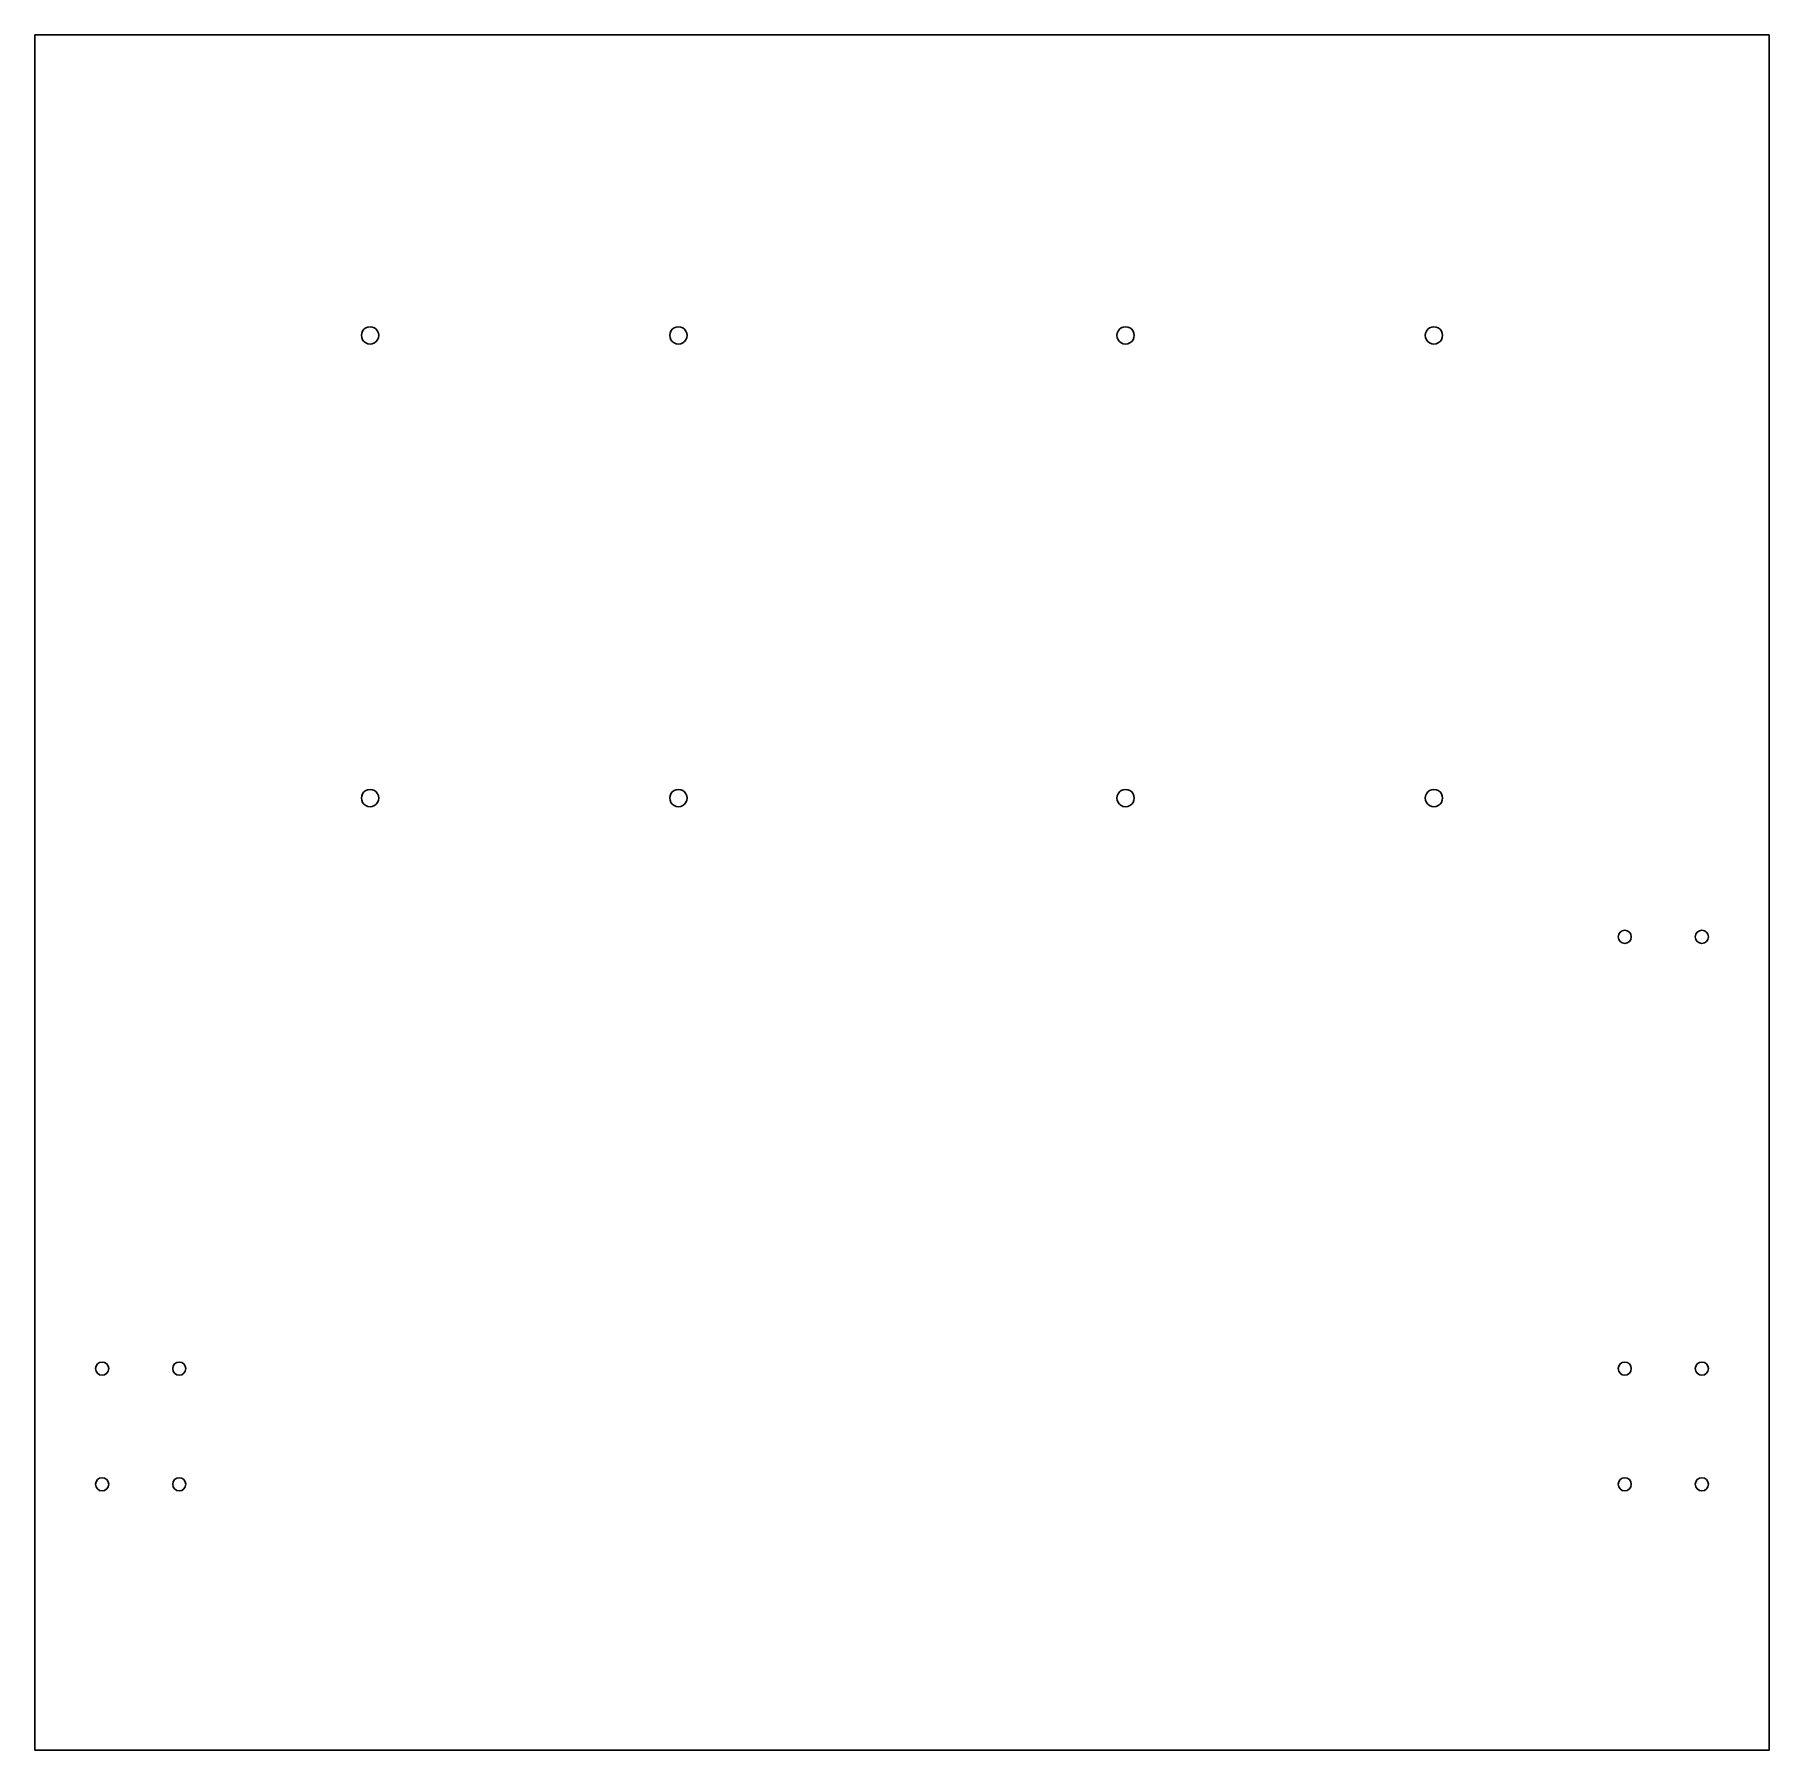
# Model space of a CAD drawing. Header units: metres. Extents: x -225 to 225, y 0 to 445.
import ezdxf

# ---------------------------------------------------------------- set-up
doc = ezdxf.new("R2010")
doc.units = ezdxf.units.M

msp = doc.modelspace()

# ---------------------------------------------------------------- linework, layer by layer
for p, q in [((225, 445), (-225, 445)), ((-225, 445), (-225, 0)), ((225, 0), (225, 445)), ((-139.125, 368.949), (-138.582, 369.173)), ((-138.582, 369.173), (-138, 369.25)), ((-138, 369.25), (-137.418, 369.173)), ((-137.418, 369.173), (-136.875, 368.949)), ((-59.125, 368.949), (-58.5823, 369.173)), ((-58.5823, 369.173), (-58, 369.25)), ((-58, 369.25), (-57.4176, 369.173)), ((-57.4176, 369.173), (-56.875, 368.949)), ((56.875, 368.949), (57.4176, 369.173)), ((57.4176, 369.173), (58, 369.25)), ((58, 369.25), (58.5823, 369.173)), ((58.5823, 369.173), (59.125, 368.949)), ((136.875, 368.949), (137.418, 369.173)), ((137.418, 369.173), (138, 369.25)), ((138, 369.25), (138.582, 369.173)), ((138.582, 369.173), (139.125, 368.949)), ((-140.25, 367), (-140.173, 367.582)), ((-140.173, 366.418), (-140.25, 367)), ((-140.173, 367.582), (-139.949, 368.125)), ((-139.949, 365.875), (-140.173, 366.418)), ((-139.949, 368.125), (-139.591, 368.591)), ((-139.591, 365.409), (-139.949, 365.875)), ((-139.591, 368.591), (-139.125, 368.949)), ((-139.125, 365.051), (-139.591, 365.409)), ((-138.582, 364.827), (-139.125, 365.051)), ((-138, 364.75), (-138.582, 364.827)), ((-137.418, 364.827), (-138, 364.75)), ((-136.875, 365.051), (-137.418, 364.827)), ((-136.875, 368.949), (-136.409, 368.591)), ((-136.409, 365.409), (-136.875, 365.051)), ((-136.409, 368.591), (-136.051, 368.125)), ((-136.051, 365.875), (-136.409, 365.409)), ((-136.051, 368.125), (-135.827, 367.582)), ((-135.827, 366.418), (-136.051, 365.875)), ((-135.827, 367.582), (-135.75, 367)), ((-135.75, 367), (-135.827, 366.418)), ((-60.25, 367), (-60.1733, 367.582)), ((-60.1733, 366.418), (-60.25, 367)), ((-60.1733, 367.582), (-59.9485, 368.125)), ((-59.9485, 365.875), (-60.1733, 366.418)), ((-59.9485, 368.125), (-59.591, 368.591)), ((-59.591, 365.409), (-59.9485, 365.875)), ((-59.591, 368.591), (-59.125, 368.949)), ((-59.125, 365.051), (-59.591, 365.409)), ((-58.5823, 364.827), (-59.125, 365.051)), ((-58, 364.75), (-58.5823, 364.827)), ((-57.4176, 364.827), (-58, 364.75)), ((-56.875, 365.051), (-57.4176, 364.827)), ((-56.875, 368.949), (-56.409, 368.591)), ((-56.409, 365.409), (-56.875, 365.051)), ((-56.409, 368.591), (-56.0514, 368.125)), ((-56.0514, 365.875), (-56.409, 365.409)), ((-56.0514, 368.125), (-55.8267, 367.582)), ((-55.8267, 366.418), (-56.0514, 365.875)), ((-55.8267, 367.582), (-55.75, 367)), ((-55.75, 367), (-55.8267, 366.418)), ((55.75, 367), (55.8267, 367.582)), ((55.8267, 366.418), (55.75, 367)), ((55.8267, 367.582), (56.0514, 368.125)), ((56.0514, 365.875), (55.8267, 366.418)), ((56.0514, 368.125), (56.409, 368.591)), ((56.409, 365.409), (56.0514, 365.875)), ((56.409, 368.591), (56.875, 368.949)), ((56.875, 365.051), (56.409, 365.409)), ((57.4176, 364.827), (56.875, 365.051)), ((58, 364.75), (57.4176, 364.827)), ((58.5823, 364.827), (58, 364.75)), ((59.125, 365.051), (58.5823, 364.827)), ((59.125, 368.949), (59.591, 368.591)), ((59.591, 365.409), (59.125, 365.051)), ((59.591, 368.591), (59.9485, 368.125)), ((59.9485, 365.875), (59.591, 365.409)), ((59.9485, 368.125), (60.1733, 367.582)), ((60.1733, 366.418), (59.9485, 365.875)), ((60.1733, 367.582), (60.25, 367)), ((60.25, 367), (60.1733, 366.418)), ((135.75, 367), (135.827, 367.582)), ((135.827, 366.418), (135.75, 367)), ((135.827, 367.582), (136.051, 368.125)), ((136.051, 365.875), (135.827, 366.418)), ((136.051, 368.125), (136.409, 368.591)), ((136.409, 365.409), (136.051, 365.875)), ((136.409, 368.591), (136.875, 368.949)), ((136.875, 365.051), (136.409, 365.409)), ((137.418, 364.827), (136.875, 365.051)), ((138, 364.75), (137.418, 364.827)), ((138.582, 364.827), (138, 364.75)), ((139.125, 365.051), (138.582, 364.827)), ((139.125, 368.949), (139.591, 368.591)), ((139.591, 365.409), (139.125, 365.051)), ((139.591, 368.591), (139.949, 368.125)), ((139.949, 365.875), (139.591, 365.409)), ((139.949, 368.125), (140.173, 367.582)), ((140.173, 366.418), (139.949, 365.875)), ((140.173, 367.582), (140.25, 367)), ((140.25, 367), (140.173, 366.418)), ((-140.25, 247), (-140.173, 247.582)), ((-140.173, 247.582), (-139.949, 248.125)), ((-139.949, 248.125), (-139.591, 248.591)), ((-139.591, 248.591), (-139.125, 248.949)), ((-139.125, 248.949), (-138.582, 249.173)), ((-138.582, 249.173), (-138, 249.25)), ((-138, 249.25), (-137.418, 249.173)), ((-137.418, 249.173), (-136.875, 248.949)), ((-136.875, 248.949), (-136.409, 248.591)), ((-136.409, 248.591), (-136.051, 248.125)), ((-136.051, 248.125), (-135.827, 247.582)), ((-135.827, 247.582), (-135.75, 247)), ((-60.25, 247), (-60.1733, 247.582)), ((-60.1733, 247.582), (-59.9485, 248.125)), ((-59.9485, 248.125), (-59.591, 248.591)), ((-59.591, 248.591), (-59.125, 248.949)), ((-59.125, 248.949), (-58.5823, 249.173)), ((-58.5823, 249.173), (-58, 249.25)), ((-58, 249.25), (-57.4176, 249.173)), ((-57.4176, 249.173), (-56.875, 248.949)), ((-56.875, 248.949), (-56.409, 248.591)), ((-56.409, 248.591), (-56.0514, 248.125)), ((-56.0514, 248.125), (-55.8267, 247.582)), ((-55.8267, 247.582), (-55.75, 247)), ((55.75, 247), (55.8267, 247.582)), ((55.8267, 247.582), (56.0514, 248.125)), ((56.0514, 248.125), (56.409, 248.591)), ((56.409, 248.591), (56.875, 248.949)), ((56.875, 248.949), (57.4176, 249.173)), ((57.4176, 249.173), (58, 249.25)), ((58, 249.25), (58.5823, 249.173)), ((58.5823, 249.173), (59.125, 248.949)), ((59.125, 248.949), (59.591, 248.591)), ((59.591, 248.591), (59.9485, 248.125)), ((59.9485, 248.125), (60.1733, 247.582)), ((60.1733, 247.582), (60.25, 247)), ((135.75, 247), (135.827, 247.582)), ((135.827, 247.582), (136.051, 248.125)), ((136.051, 248.125), (136.409, 248.591)), ((136.409, 248.591), (136.875, 248.949)), ((136.875, 248.949), (137.418, 249.173)), ((137.418, 249.173), (138, 249.25)), ((138, 249.25), (138.582, 249.173)), ((138.582, 249.173), (139.125, 248.949)), ((139.125, 248.949), (139.591, 248.591)), ((139.591, 248.591), (139.949, 248.125)), ((139.949, 248.125), (140.173, 247.582)), ((140.173, 247.582), (140.25, 247)), ((-140.173, 246.418), (-140.25, 247)), ((-139.949, 245.875), (-140.173, 246.418)), ((-139.591, 245.409), (-139.949, 245.875)), ((-139.125, 245.051), (-139.591, 245.409)), ((-138.582, 244.827), (-139.125, 245.051)), ((-138, 244.75), (-138.582, 244.827)), ((-137.418, 244.827), (-138, 244.75)), ((-136.875, 245.051), (-137.418, 244.827)), ((-136.409, 245.409), (-136.875, 245.051)), ((-136.051, 245.875), (-136.409, 245.409)), ((-135.827, 246.418), (-136.051, 245.875)), ((-135.75, 247), (-135.827, 246.418)), ((-60.1733, 246.418), (-60.25, 247)), ((-59.9485, 245.875), (-60.1733, 246.418)), ((-59.591, 245.409), (-59.9485, 245.875)), ((-59.125, 245.051), (-59.591, 245.409)), ((-58.5823, 244.827), (-59.125, 245.051)), ((-58, 244.75), (-58.5823, 244.827)), ((-57.4176, 244.827), (-58, 244.75)), ((-56.875, 245.051), (-57.4176, 244.827)), ((-56.409, 245.409), (-56.875, 245.051)), ((-56.0514, 245.875), (-56.409, 245.409)), ((-55.8267, 246.418), (-56.0514, 245.875)), ((-55.75, 247), (-55.8267, 246.418)), ((55.8267, 246.418), (55.75, 247)), ((56.0514, 245.875), (55.8267, 246.418)), ((56.409, 245.409), (56.0514, 245.875)), ((56.875, 245.051), (56.409, 245.409)), ((57.4176, 244.827), (56.875, 245.051)), ((58, 244.75), (57.4176, 244.827)), ((58.5823, 244.827), (58, 244.75)), ((59.125, 245.051), (58.5823, 244.827)), ((59.591, 245.409), (59.125, 245.051)), ((59.9485, 245.875), (59.591, 245.409)), ((60.1733, 246.418), (59.9485, 245.875)), ((60.25, 247), (60.1733, 246.418)), ((135.827, 246.418), (135.75, 247)), ((136.051, 245.875), (135.827, 246.418)), ((136.409, 245.409), (136.051, 245.875)), ((136.875, 245.051), (136.409, 245.409)), ((137.418, 244.827), (136.875, 245.051)), ((138, 244.75), (137.418, 244.827)), ((138.582, 244.827), (138, 244.75)), ((139.125, 245.051), (138.582, 244.827)), ((139.591, 245.409), (139.125, 245.051)), ((139.949, 245.875), (139.591, 245.409)), ((140.173, 246.418), (139.949, 245.875)), ((140.25, 247), (140.173, 246.418)), ((185.8, 211), (185.929, 211.651)), ((185.929, 211.651), (186.298, 212.202)), ((186.298, 212.202), (186.849, 212.571)), ((186.849, 212.571), (187.5, 212.7)), ((187.5, 212.7), (188.151, 212.571)), ((188.151, 212.571), (188.702, 212.202)), ((188.702, 212.202), (189.071, 211.651)), ((189.071, 211.651), (189.2, 211)), ((205.8, 211), (205.929, 211.651)), ((205.929, 211.651), (206.298, 212.202)), ((206.298, 212.202), (206.849, 212.571)), ((206.849, 212.571), (207.5, 212.7)), ((207.5, 212.7), (208.151, 212.571)), ((208.151, 212.571), (208.702, 212.202)), ((208.702, 212.202), (209.071, 211.651)), ((209.071, 211.651), (209.2, 211)), ((185.929, 210.349), (185.8, 211)), ((186.298, 209.798), (185.929, 210.349)), ((186.849, 209.429), (186.298, 209.798)), ((187.5, 209.3), (186.849, 209.429)), ((188.151, 209.429), (187.5, 209.3)), ((188.702, 209.798), (188.151, 209.429)), ((189.071, 210.349), (188.702, 209.798)), ((189.2, 211), (189.071, 210.349)), ((205.929, 210.349), (205.8, 211)), ((206.298, 209.798), (205.929, 210.349)), ((206.849, 209.429), (206.298, 209.798)), ((207.5, 209.3), (206.849, 209.429)), ((208.151, 209.429), (207.5, 209.3)), ((208.702, 209.798), (208.151, 209.429)), ((209.071, 210.349), (208.702, 209.798)), ((209.2, 211), (209.071, 210.349)), ((-209.2, 99), (-209.071, 99.6506)), ((-209.071, 98.3494), (-209.2, 99)), ((-209.071, 99.6506), (-208.702, 100.202)), ((-208.702, 100.202), (-208.151, 100.571)), ((-208.151, 100.571), (-207.5, 100.7)), ((-207.5, 100.7), (-206.849, 100.571)), ((-206.849, 100.571), (-206.298, 100.202)), ((-206.298, 100.202), (-205.929, 99.6506)), ((-205.929, 99.6506), (-205.8, 99)), ((-205.8, 99), (-205.929, 98.3494)), ((-189.2, 99), (-189.071, 99.6506)), ((-189.071, 98.3494), (-189.2, 99)), ((-189.071, 99.6506), (-188.702, 100.202)), ((-188.702, 100.202), (-188.151, 100.571)), ((-188.151, 100.571), (-187.5, 100.7)), ((-187.5, 100.7), (-186.849, 100.571)), ((-186.849, 100.571), (-186.298, 100.202)), ((-186.298, 100.202), (-185.929, 99.6506)), ((-185.929, 99.6506), (-185.8, 99)), ((-185.8, 99), (-185.929, 98.3494)), ((185.8, 99), (185.929, 99.6506)), ((185.929, 98.3494), (185.8, 99)), ((185.929, 99.6506), (186.298, 100.202)), ((186.298, 100.202), (186.849, 100.571)), ((186.849, 100.571), (187.5, 100.7)), ((187.5, 100.7), (188.151, 100.571)), ((188.151, 100.571), (188.702, 100.202)), ((188.702, 100.202), (189.071, 99.6506)), ((189.071, 99.6506), (189.2, 99)), ((189.2, 99), (189.071, 98.3494)), ((205.8, 99), (205.929, 99.6506)), ((205.929, 98.3494), (205.8, 99)), ((205.929, 99.6506), (206.298, 100.202)), ((206.298, 100.202), (206.849, 100.571)), ((206.849, 100.571), (207.5, 100.7)), ((207.5, 100.7), (208.151, 100.571)), ((208.151, 100.571), (208.702, 100.202)), ((208.702, 100.202), (209.071, 99.6506)), ((209.071, 99.6506), (209.2, 99)), ((209.2, 99), (209.071, 98.3494)), ((-208.702, 97.7979), (-209.071, 98.3494)), ((-208.151, 97.4294), (-208.702, 97.7979)), ((-207.5, 97.3), (-208.151, 97.4294)), ((-206.849, 97.4294), (-207.5, 97.3)), ((-206.298, 97.7979), (-206.849, 97.4294)), ((-205.929, 98.3494), (-206.298, 97.7979)), ((-188.702, 97.7979), (-189.071, 98.3494)), ((-188.151, 97.4294), (-188.702, 97.7979)), ((-187.5, 97.3), (-188.151, 97.4294)), ((-186.849, 97.4294), (-187.5, 97.3)), ((-186.298, 97.7979), (-186.849, 97.4294)), ((-185.929, 98.3494), (-186.298, 97.7979)), ((186.298, 97.7979), (185.929, 98.3494)), ((186.849, 97.4294), (186.298, 97.7979)), ((187.5, 97.3), (186.849, 97.4294)), ((188.151, 97.4294), (187.5, 97.3)), ((188.702, 97.7979), (188.151, 97.4294)), ((189.071, 98.3494), (188.702, 97.7979)), ((206.298, 97.7979), (205.929, 98.3494)), ((206.849, 97.4294), (206.298, 97.7979)), ((207.5, 97.3), (206.849, 97.4294)), ((208.151, 97.4294), (207.5, 97.3)), ((208.702, 97.7979), (208.151, 97.4294)), ((209.071, 98.3494), (208.702, 97.7979)), ((-209.2, 69), (-209.071, 69.6506)), ((-209.071, 68.3494), (-209.2, 69)), ((-209.071, 69.6506), (-208.702, 70.2021)), ((-208.702, 67.7979), (-209.071, 68.3494)), ((-208.702, 70.2021), (-208.151, 70.5706)), ((-208.151, 67.4294), (-208.702, 67.7979)), ((-208.151, 70.5706), (-207.5, 70.7)), ((-207.5, 70.7), (-206.849, 70.5706)), ((-206.849, 70.5706), (-206.298, 70.2021)), ((-206.298, 67.7979), (-206.849, 67.4294)), ((-206.298, 70.2021), (-205.929, 69.6506)), ((-205.929, 68.3494), (-206.298, 67.7979)), ((-205.929, 69.6506), (-205.8, 69)), ((-205.8, 69), (-205.929, 68.3494)), ((-189.2, 69), (-189.071, 69.6506)), ((-189.071, 68.3494), (-189.2, 69)), ((-189.071, 69.6506), (-188.702, 70.2021)), ((-188.702, 67.7979), (-189.071, 68.3494)), ((-188.702, 70.2021), (-188.151, 70.5706)), ((-188.151, 67.4294), (-188.702, 67.7979)), ((-188.151, 70.5706), (-187.5, 70.7)), ((-187.5, 70.7), (-186.849, 70.5706)), ((-186.849, 70.5706), (-186.298, 70.2021)), ((-186.298, 67.7979), (-186.849, 67.4294)), ((-186.298, 70.2021), (-185.929, 69.6506)), ((-185.929, 68.3494), (-186.298, 67.7979)), ((-185.929, 69.6506), (-185.8, 69)), ((-185.8, 69), (-185.929, 68.3494)), ((185.8, 69), (185.929, 69.6506)), ((185.929, 68.3494), (185.8, 69)), ((185.929, 69.6506), (186.298, 70.2021)), ((186.298, 67.7979), (185.929, 68.3494)), ((186.298, 70.2021), (186.849, 70.5706)), ((186.849, 67.4294), (186.298, 67.7979)), ((186.849, 70.5706), (187.5, 70.7)), ((187.5, 70.7), (188.151, 70.5706)), ((188.151, 70.5706), (188.702, 70.2021)), ((188.702, 67.7979), (188.151, 67.4294)), ((188.702, 70.2021), (189.071, 69.6506)), ((189.071, 68.3494), (188.702, 67.7979)), ((189.071, 69.6506), (189.2, 69)), ((189.2, 69), (189.071, 68.3494)), ((205.8, 69), (205.929, 69.6506)), ((205.929, 68.3494), (205.8, 69)), ((205.929, 69.6506), (206.298, 70.2021)), ((206.298, 67.7979), (205.929, 68.3494)), ((206.298, 70.2021), (206.849, 70.5706)), ((206.849, 67.4294), (206.298, 67.7979)), ((206.849, 70.5706), (207.5, 70.7)), ((207.5, 70.7), (208.151, 70.5706)), ((208.151, 70.5706), (208.702, 70.2021)), ((208.702, 67.7979), (208.151, 67.4294)), ((208.702, 70.2021), (209.071, 69.6506)), ((209.071, 68.3494), (208.702, 67.7979)), ((209.071, 69.6506), (209.2, 69)), ((209.2, 69), (209.071, 68.3494)), ((-207.5, 67.3), (-208.151, 67.4294)), ((-206.849, 67.4294), (-207.5, 67.3)), ((-187.5, 67.3), (-188.151, 67.4294)), ((-186.849, 67.4294), (-187.5, 67.3)), ((187.5, 67.3), (186.849, 67.4294)), ((188.151, 67.4294), (187.5, 67.3)), ((207.5, 67.3), (206.849, 67.4294)), ((208.151, 67.4294), (207.5, 67.3)), ((-225, 0), (225, 0))]:
    msp.add_line(p, q)

doc.saveas('drawing.dxf')
